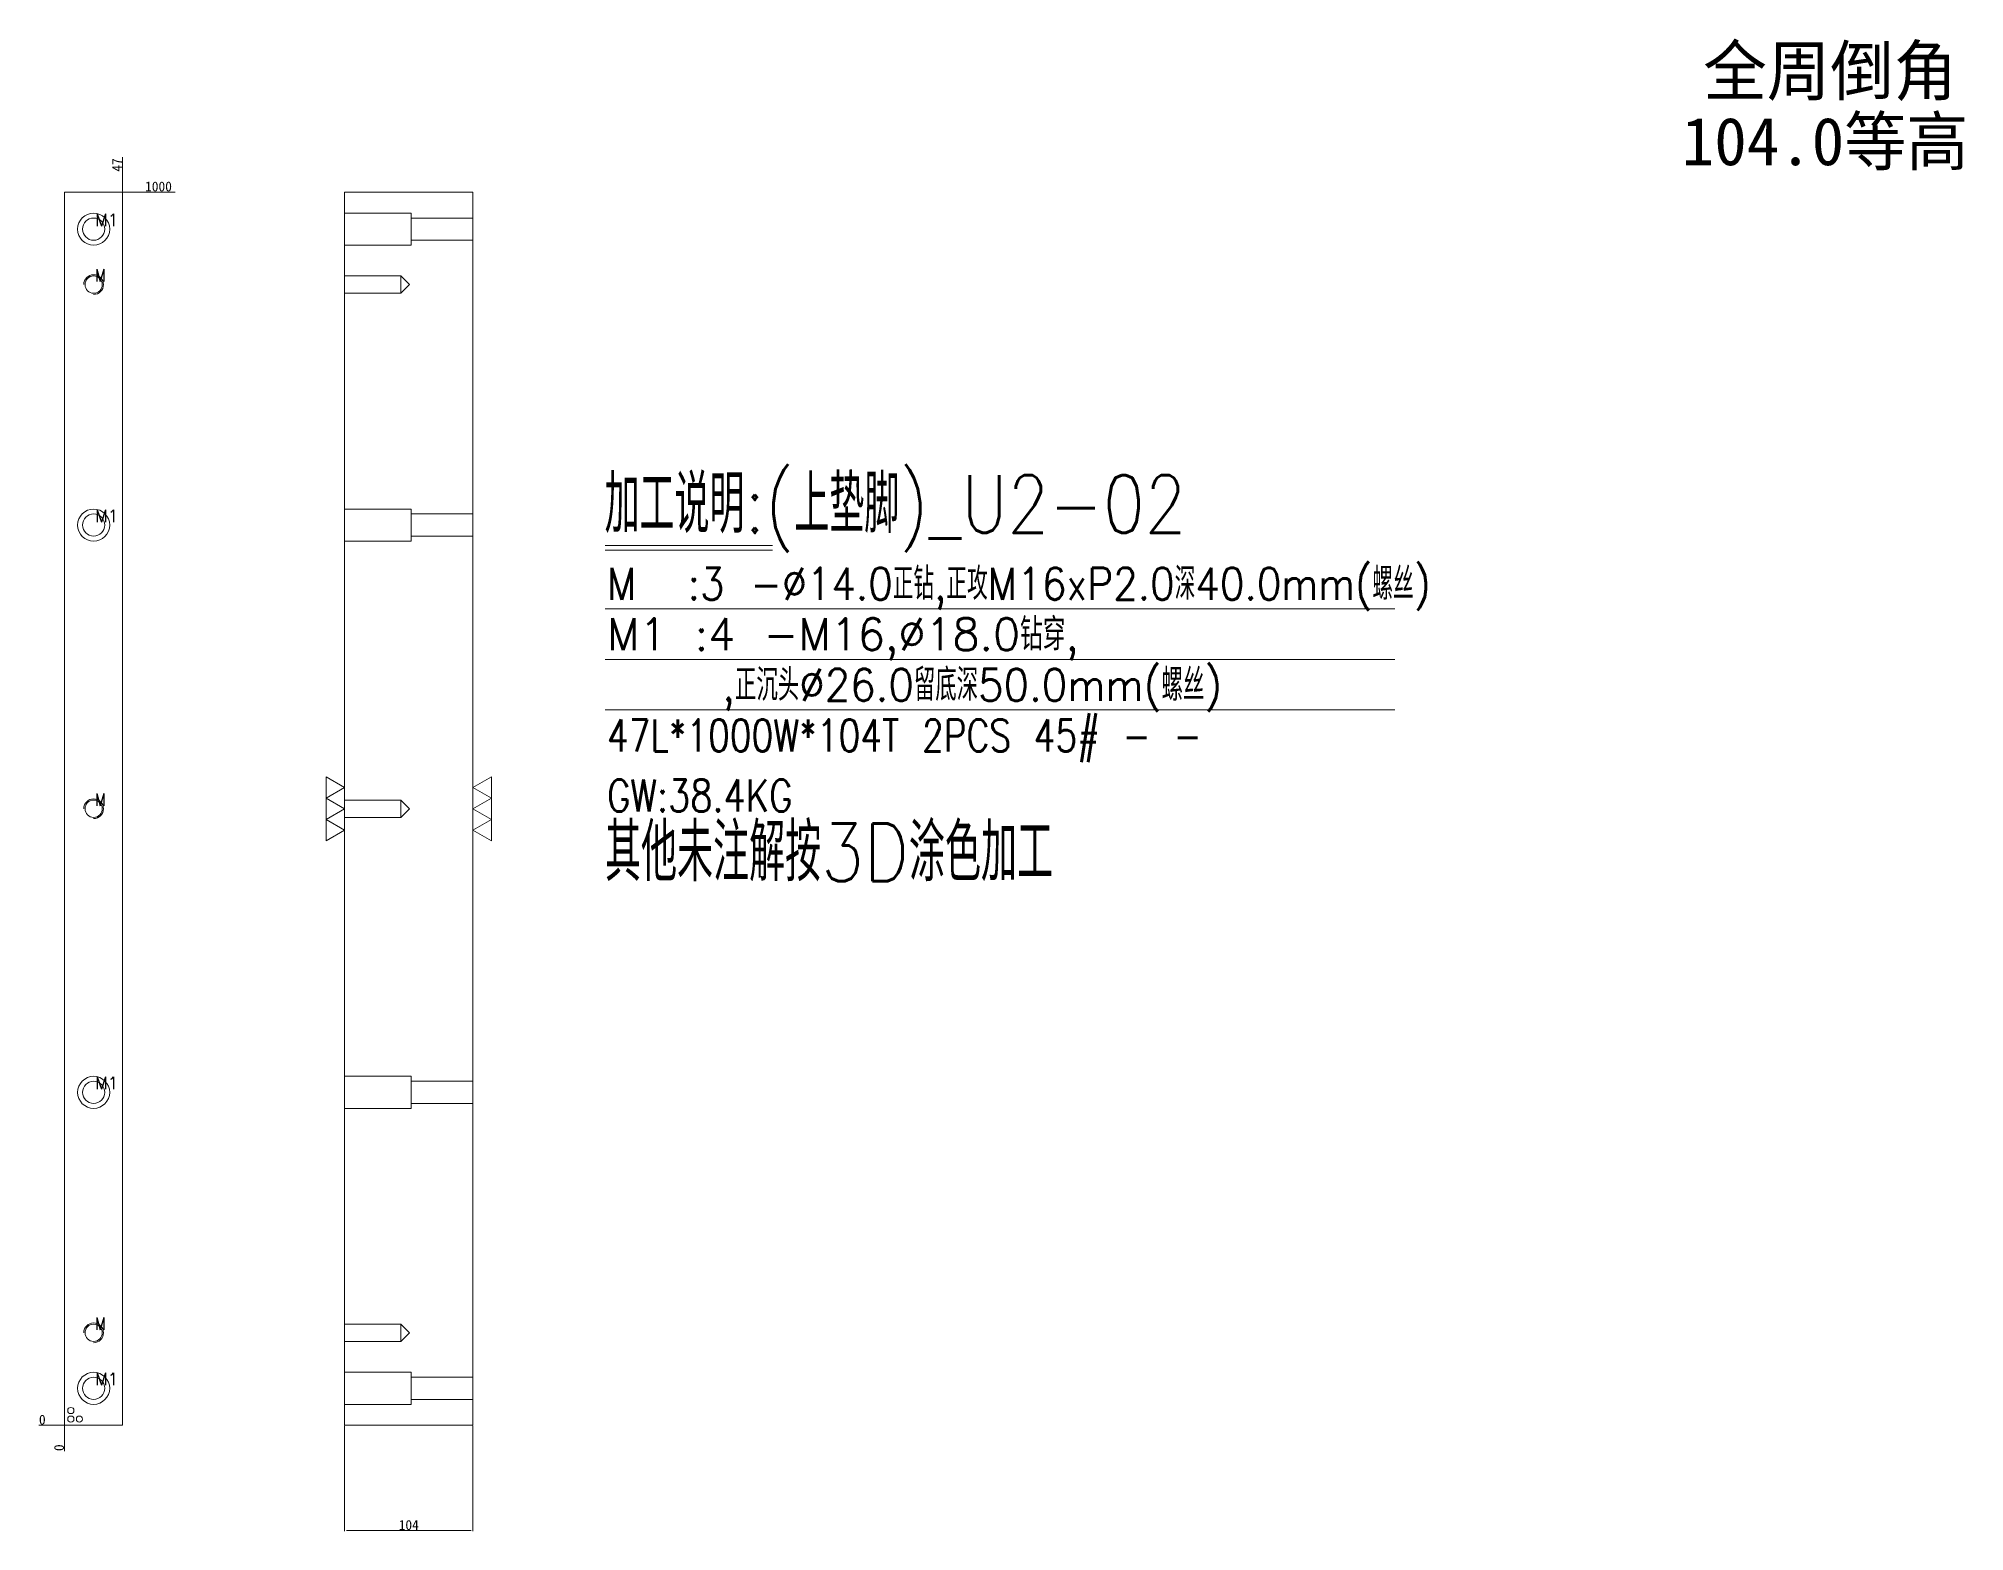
# Model space of a CAD drawing. Header units: millimetres. Extents: x 13418 to 14979, y 77080 to 78290.
import ezdxf
from ezdxf.enums import TextEntityAlignment as Align

# ---------------------------------------------------------------- set-up
doc = ezdxf.new("R2010")
doc.units = ezdxf.units.MM
doc.linetypes.add('DASHED', pattern=[0])
doc.layers.add('dim', color=4, linetype='Continuous')
doc.layers.add('U2', color=7, linetype='Continuous')
doc.styles.add('_PUG_ERP', font='txt')
doc.styles.add('chinesef_fs', font='txt.shx', dxfattribs={"bigfont": 'gbcbig.shx'})
doc.dimstyles.new('_PUG_ERP', dxfattribs={"dimtxt": 8, "dimasz": 1.5, "dimexe": 0.5, "dimexo": 0.5, "dimgap": 0.5, "dimtad": 1, "dimtxsty": '_PUG_ERP', "dimblk": 'CLOSEDBLANK', "dimcen": 0, "dimclrd": 4, "dimclre": 4, "dimclrt": 3, "dimazin": 3, "dimtfac": 1, "dimtmove": 0, "dimatfit": 3, "dimldrblk": 'CLOSEDBLANK', "dimlwd": 9, "dimlwe": 9})

# ---------------------------------------------------------------- blocks, each defined once
blk = doc.blocks.new('*D733')
at = {"layer": 'Defpoints', "color": 0}
for p in [(13486, 78165.9), (13501, 78165.9), (13439, 77165.9)]:
    blk.add_point(p, dxfattribs=at)
at = {"layer": 'dim', "color": 4, "lineweight": 9}
blk.add_line((13486.5, 78165.9), (13528.6, 78165.9), dxfattribs=at)
at = {"layer": 'dim', "color": 3, "lineweight": 13, "insert": (13515.1, 78170.4), "char_height": 8, "attachment_point": 5, "style": '_PUG_ERP'}
blk.add_mtext('1000', dxfattribs=at)
blk = doc.blocks.new('_ClosedBlank')
blk = doc.blocks.new('*D734')
at = {"layer": 'Defpoints', "color": 0}
for p in [(13424, 77165.9), (13439, 77165.9), (13439, 77165.9)]:
    blk.add_point(p, dxfattribs=at)
at = {"layer": 'dim', "color": 4, "lineweight": 9}
blk.add_line((13438.5, 77165.9), (13418.2, 77165.9), dxfattribs=at)
at = {"layer": 'dim', "color": 3, "lineweight": 13, "insert": (13420.9, 77170.4), "char_height": 8, "attachment_point": 5, "style": '_PUG_ERP'}
blk.add_mtext('0', dxfattribs=at)
blk = doc.blocks.new('*D735')
at = {"layer": 'Defpoints', "color": 0}
for p in [(13439, 77165.9), (13439, 77165.9), (13439, 77150.9)]:
    blk.add_point(p, dxfattribs=at)
at = {"layer": 'dim', "color": 4, "lineweight": 9}
blk.add_line((13439, 77165.4), (13439, 77145), dxfattribs=at)
at = {"layer": 'dim', "color": 3, "lineweight": 13, "insert": (13434.5, 77147.7), "char_height": 8, "attachment_point": 5, "rotation": 90, "style": '_PUG_ERP'}
blk.add_mtext('0', dxfattribs=at)
blk = doc.blocks.new('*D736')
at = {"layer": 'Defpoints', "color": 0}
for p in [(13486, 78180.9), (13486, 78165.9), (13439, 77165.9)]:
    blk.add_point(p, dxfattribs=at)
at = {"layer": 'dim', "color": 4, "lineweight": 9}
blk.add_line((13486, 78166.4), (13486, 78194.3), dxfattribs=at)
at = {"layer": 'dim', "color": 3, "lineweight": 13, "insert": (13481.5, 78187.9), "char_height": 8, "attachment_point": 5, "rotation": 90, "style": '_PUG_ERP'}
blk.add_mtext('47', dxfattribs=at)
blk = doc.blocks.new('*D737')
at = {"layer": 'Defpoints', "color": 0}
for p in [(13666, 77165.9), (13770, 77165.9), (13770, 77080.5)]:
    blk.add_point(p, dxfattribs=at)
at = {"layer": 'dim', "color": 4, "lineweight": 9}
for p, q in [((13666, 77165.4), (13666, 77080)), ((13770, 77165.4), (13770, 77080)), ((13667.5, 77080.5), (13768.5, 77080.5))]:
    blk.add_line(p, q, dxfattribs=at)
at = {"layer": 'dim', "color": 3, "lineweight": 13, "insert": (13718, 77085), "char_height": 8, "attachment_point": 5, "style": '_PUG_ERP'}
blk.add_mtext('104', dxfattribs=at)

msp = doc.modelspace()

# ---------------------------------------------------------------- linework, layer by layer
at = {"layer": 'dim', "color": 8, "linetype": 'Continuous', "lineweight": 18}
for p, q in [((13877.381, 77879.335), (14013.008, 77879.335)), ((13877.381, 77875.435), (14013.008, 77875.435)), ((13877.381, 77827.935), (14517.605, 77827.935)), ((13877.381, 77786.935), (14517.605, 77786.935)), ((13877.381, 77745.935), (14517.605, 77745.935))]:
    msp.add_line(p, q, dxfattribs=at)
at = {"layer": 'dim', "lineweight": 13}
for points in [[(13651.031, 77691.861), (13666.031, 77683.2), (13651.031, 77674.54), (13666.031, 77665.88), (13651.031, 77657.22), (13666.031, 77648.559), (13651.031, 77639.899), (13651.031, 77691.861)], [(13785.031, 77639.899), (13770.031, 77648.559), (13785.031, 77657.22), (13770.031, 77665.88), (13785.031, 77674.54), (13770.031, 77683.2), (13785.031, 77691.861), (13785.031, 77639.899)]]:
    msp.add_lwpolyline(points, close=True, dxfattribs=at)
for centre in [(13444.031, 77177.88), (13444.031, 77170.88), (13451.031, 77170.88)]:
    msp.add_circle(centre, 2.5, dxfattribs=at)
at = {"layer": 'U2', "color": 135, "linetype": 'Continuous', "lineweight": 18}
for p, q in [((13486.031, 78165.88), (13439.031, 78165.88)), ((13439.031, 78165.88), (13439.031, 77165.88)), ((13486.031, 77165.88), (13486.031, 78165.88)), ((13666.031, 78165.88), (13770.031, 78165.88)), ((13666.031, 77165.88), (13666.031, 78165.88)), ((13770.031, 77165.88), (13770.031, 78165.88)), ((13439.031, 77165.88), (13486.031, 77165.88)), ((13666.031, 77165.88), (13770.031, 77165.88))]:
    msp.add_line(p, q, dxfattribs=at)
at = {"layer": 'U2', "color": 31, "linetype": 'DASHED', "lineweight": 13, "ltscale": 0.510788}
for p, q in [((13720.031, 78148.88), (13666.031, 78148.88)), ((13720.031, 78148.88), (13720.031, 78122.88)), ((13770.031, 78144.883), (13720.031, 78144.883)), ((13666.031, 78122.88), (13720.031, 78122.88)), ((13720.031, 78126.876), (13770.031, 78126.876)), ((13720.031, 77908.88), (13666.031, 77908.88)), ((13720.031, 77908.88), (13720.031, 77882.88)), ((13770.031, 77904.883), (13720.031, 77904.883)), ((13720.031, 77886.876), (13770.031, 77886.876)), ((13666.031, 77882.88), (13720.031, 77882.88)), ((13720.031, 77448.88), (13666.031, 77448.88)), ((13720.031, 77448.88), (13720.031, 77422.88)), ((13770.031, 77444.883), (13720.031, 77444.883)), ((13666.031, 77422.88), (13720.031, 77422.88)), ((13720.031, 77426.876), (13770.031, 77426.876)), ((13720.031, 77208.88), (13666.031, 77208.88)), ((13720.031, 77208.88), (13720.031, 77182.88)), ((13770.031, 77204.883), (13720.031, 77204.883)), ((13720.031, 77186.876), (13770.031, 77186.876)), ((13666.031, 77182.88), (13720.031, 77182.88))]:
    msp.add_line(p, q, dxfattribs=at)
at = {"layer": 'U2', "color": 5, "linetype": 'DASHED', "lineweight": 13, "ltscale": 0.510788}
for p, q in [((13711.611, 78097.883), (13666.031, 78097.883)), ((13718.614, 78090.88), (13711.611, 78097.883)), ((13711.611, 78097.883), (13711.611, 78083.877)), ((13711.611, 78083.877), (13718.614, 78090.88)), ((13666.031, 78083.877), (13711.611, 78083.877)), ((13711.611, 77672.883), (13666.031, 77672.883)), ((13718.614, 77665.88), (13711.611, 77672.883)), ((13711.611, 77672.883), (13711.611, 77658.877)), ((13666.031, 77658.877), (13711.611, 77658.877)), ((13711.611, 77658.877), (13718.614, 77665.88)), ((13711.611, 77247.883), (13666.031, 77247.883)), ((13718.614, 77240.88), (13711.611, 77247.883)), ((13711.611, 77247.883), (13711.611, 77233.877)), ((13666.031, 77233.877), (13711.611, 77233.877)), ((13711.611, 77233.877), (13718.614, 77240.88))]:
    msp.add_line(p, q, dxfattribs=at)
at = {"layer": 'U2', "color": 42, "linetype": 'Continuous', "lineweight": 18}
for centre, radius in [((13462.531, 78135.88), 13), ((13462.531, 78135.88), 9.004), ((13462.531, 78090.88), 7.003), ((13462.531, 77895.88), 13), ((13462.531, 77895.88), 9.004), ((13462.531, 77665.88), 7.003), ((13462.531, 77435.88), 13), ((13462.531, 77435.88), 9.004), ((13462.531, 77240.88), 7.003), ((13462.531, 77195.88), 13), ((13462.531, 77195.88), 9.004)]:
    msp.add_circle(centre, radius, dxfattribs=at)
at = {"layer": 'U2', "color": 42, "linetype": 'Continuous', "lineweight": 13}
for centre in [(13462.531, 78090.88), (13462.531, 77665.88), (13462.531, 77240.88)]:
    msp.add_arc(centre, 8, 270, 180, dxfattribs=at)

# ---------------------------------------------------------------- texts
at = {"layer": 'dim'}
for s, height, p in [('全周倒角', 39.5623, (14870.45, 78265.113)), ('104.0等高', 38.7205, (14866.303, 78207.941))]:
    msp.add_text(s, height=height, dxfattribs=at).set_placement(p, align=Align.MIDDLE)
at = {"layer": 'dim', "color": 4, "lineweight": 13, "style": 'chinesef_fs'}
for s, height, width, p in [('M1', 10, 0.9957, (13463.723, 78138.373)), ('M', 10, 0.8408, (13463.623, 78093.323)), ('加工说明:(上垫脚)_U2-02', 46.8, 0.8409, (13876.823, 77889.518)), ('M1', 10, 0.9957, (13463.723, 77898.373)), ('M  :3 -%%c14.0正钻,正攻M16xP2.0深40.0mm(螺丝)', 26, 0.8947, (13878.759, 77835.325)), ('M1 :4 -M16,%%c18.0钻穿,', 26, 0.9834, (13878.759, 77794.325)), ('    ,正沉头%%c26.0留底深50.0mm(螺丝)', 26, 0.9271, (13878.759, 77753.325)), ('47L*1000W*104T 2PCS 45# - - ', 26, 0.7908, (13878.759, 77712.325)), ('GW:38.4KG ', 26, 0.8074, (13878.759, 77663.525)), ('M', 10, 0.8408, (13463.623, 77668.323)), ('M1', 10, 0.9957, (13463.723, 77438.373)), ('M', 10, 0.8408, (13463.623, 77243.323)), ('M1', 10, 0.9957, (13463.723, 77198.373))]:
    msp.add_text(s, height=height, dxfattribs=dict(at, width=width)).set_placement(p)
at = {"layer": 'dim', "color": 21, "lineweight": 13, "style": 'chinesef_fs', "width": 0.8663}
msp.add_text('其他未注解按3D涂色加工', height=46.8, dxfattribs=at).set_placement((13877.179, 77607.118))

# ---------------------------------------------------------------- dimensions: what is measured, and where the dimension line sits
at = {"layer": 'dim', "lineweight": 13}
for feature_location, offset, dtype, origin, picture, middle in [((13486.031, 78165.88), (0, 15), 1, (13439.031, 77165.88), '*D736', (13481.531, 78187.856)), ((13486.031, 78165.88), (15, 0), 0, (13439.031, 77165.88), '*D733', (13515.055, 78170.38)), ((13439.031079429, 77165.87979798), (-15, 0), 0, (13439.031079429, 77165.87979798), '*D734', (13420.864412763, 77170.37979798)), ((13439.031079429, 77165.87979798), (0, -15), 1, (13439.031079429, 77165.87979798), '*D735', (13434.531079429, 77147.713131313))]:
    dim = msp.add_ordinate_dim(feature_location=feature_location, offset=offset, dtype=dtype, origin=origin, dimstyle='_PUG_ERP', dxfattribs=at)
    dim.commit()
    dim.dimension.update_dxf_attribs({"geometry": picture, "text_midpoint": middle})
dim = msp.add_linear_dim(base=(13770.031, 77080.528), p1=(13666.031, 77165.88), p2=(13770.031, 77165.88), dimstyle='_PUG_ERP', dxfattribs=at)
dim.commit()
dim.dimension.update_dxf_attribs({"geometry": '*D737', "text_midpoint": (13718.031, 77085.028)})

doc.saveas('drawing.dxf')
